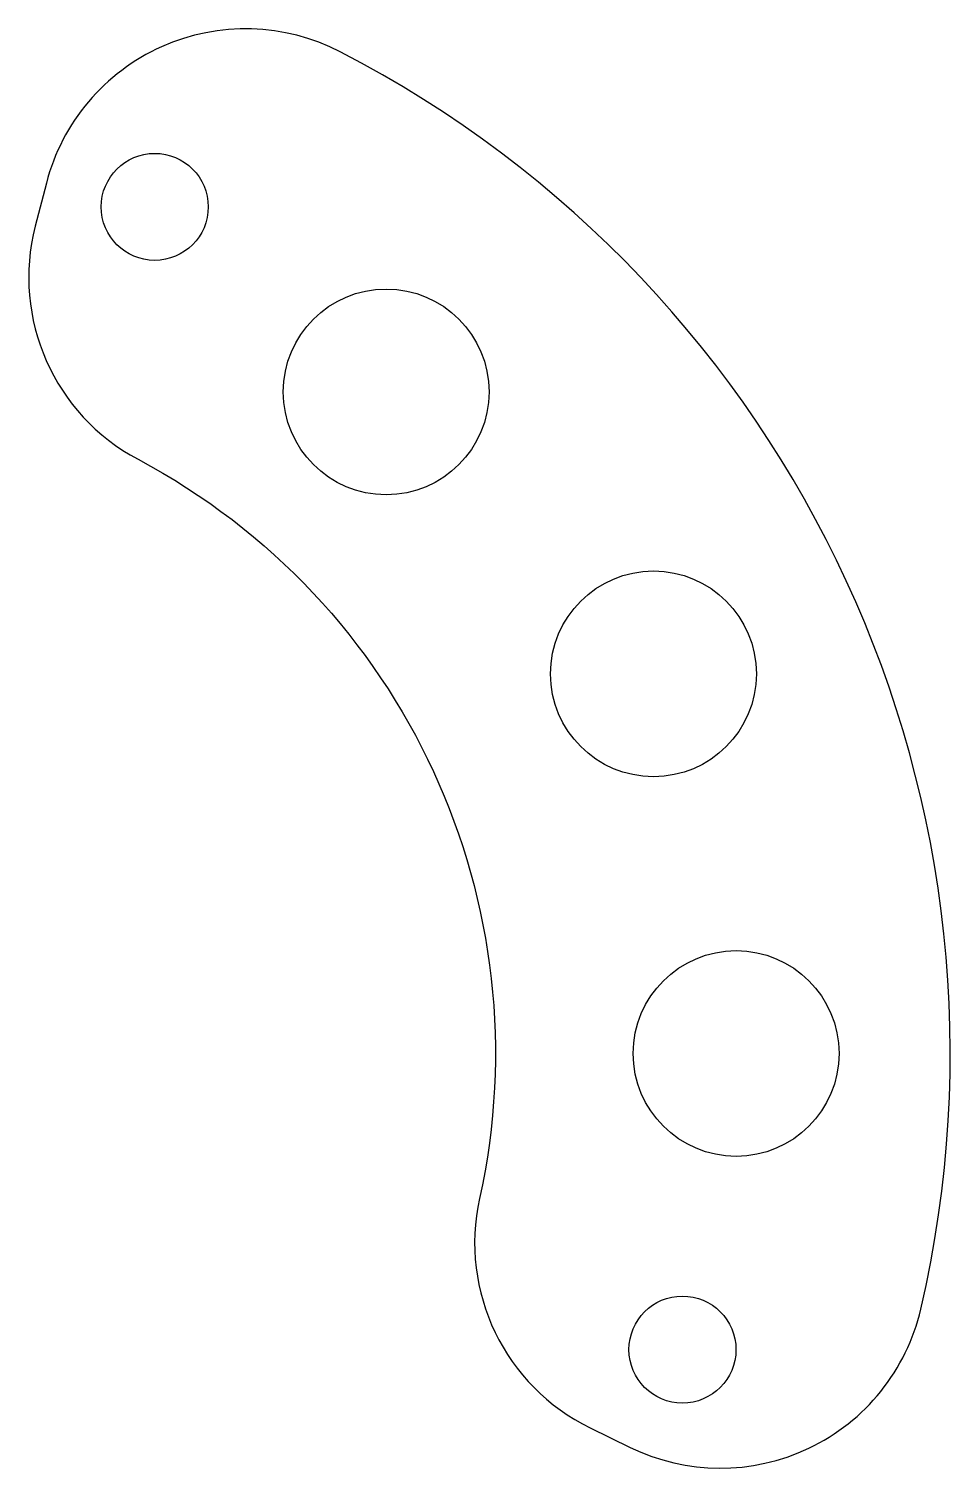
# Model space of a CAD drawing. Header units: inches. Extents: x 0.25 to 1.37, y -0.5 to 1.24.
import ezdxf

# ---------------------------------------------------------------- set-up
doc = ezdxf.new("R2010")
doc.units = ezdxf.units.IN
doc.header["$MEASUREMENT"] = 0

msp = doc.modelspace()

# ---------------------------------------------------------------- linework, layer by layer
msp.add_lwpolyline([(0.9813, -0.4786, 0.481794), (1.3343, -0.3106, 0.343196), (0.6291, 1.217, 0.481794), (0.2722, 1.0573), (0.2587, 1.005, 0.346555), (0.3835, 0.7219, -0.336906), (0.7983, -0.1763, 0.346555), (0.9328, -0.4549)], format="xyb", close=True)
for centre, radius in [((0.4038, 1.0286), 0.065), ((0.6849, 0.8038), 0.125), ((1.0096, 0.4612), 0.125), ((1.11, 0), 0.125), ((1.0448, -0.3598), 0.065)]:
    msp.add_circle(centre, radius)

doc.saveas('drawing.dxf')
